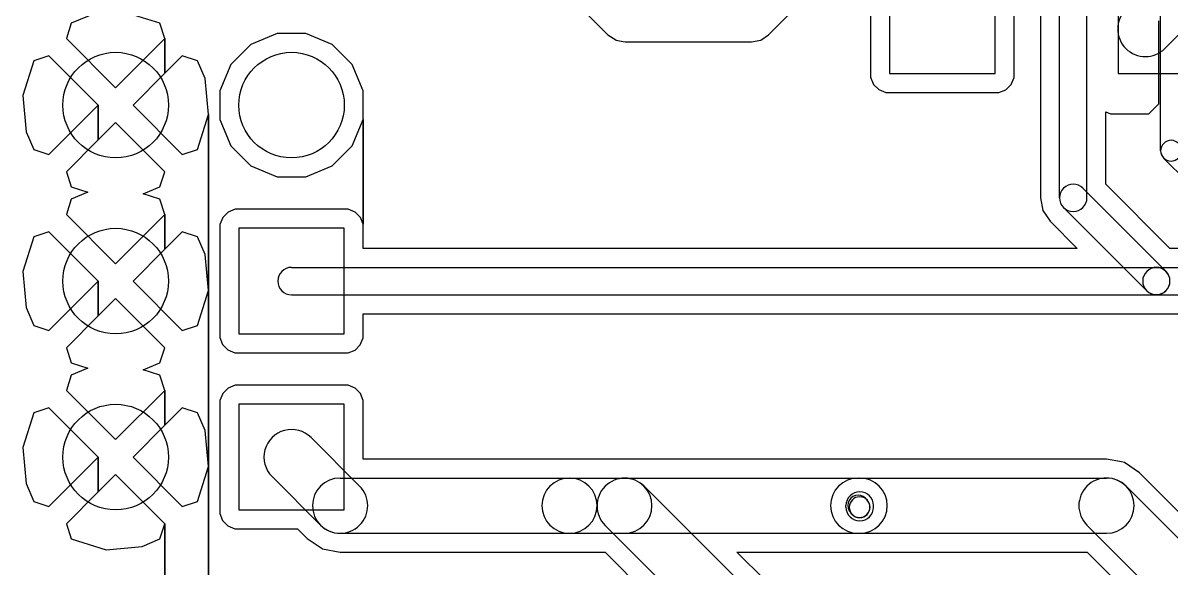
# Model space of a CAD drawing. Extents: x 32880 to 68030, y 27285 to 49782.
# Drawn here: x 45973 to 52500, y 32540 to 35637 of the extents above; entities that cross this region are included whole.
import ezdxf

# ---------------------------------------------------------------- set-up
doc = ezdxf.new("R2010")
doc.units = 0
doc.layers.add('BLACK', color=1, linetype='CONTINUOUS')

msp = doc.modelspace()

# ---------------------------------------------------------------- linework, layer by layer
at = {"layer": 'BLACK'}
for p, q in [((51866, 34643), (51866, 36527)), ((52022, 34643), (52022, 36527)), ((48423, 36445), (49299, 35569)), ((48423, 36445), (49299, 35569)), ((51758, 36211), (51758, 34648)), ((51758, 36211), (51758, 34648)), ((50792, 36128), (50792, 35328)), ((50792, 36128), (50792, 35328)), ((50900, 36149), (50900, 35349)), ((51500, 35349), (51500, 36149)), ((52200, 36149), (52200, 35349)), ((51608, 35370), (51608, 35954)), ((51608, 35370), (51608, 35954)), ((50212, 35569), (50440, 35797)), ((50212, 35569), (50440, 35797)), ((52441, 34911), (52441, 35749)), ((46349, 35678), (46248, 35635)), ((46349, 35678), (46248, 35635)), ((46752, 35635), (46554, 35697)), ((46752, 35635), (46554, 35697)), ((52430, 35177), (52430, 35649)), ((52430, 35177), (52430, 35649)), ((52465, 35492), (52611, 35638)), ((46248, 35635), (46220, 35549)), ((46248, 35635), (46220, 35549)), ((46780, 35549), (46752, 35635)), ((46780, 35549), (46752, 35635)), ((47419, 35577), (47269, 35515)), ((47419, 35577), (47269, 35515)), ((47581, 35577), (47419, 35577)), ((47581, 35577), (47419, 35577)), ((47731, 35515), (47581, 35577)), ((47731, 35515), (47581, 35577)), ((46220, 35549), (46500, 35269)), ((46220, 35549), (46500, 35269)), ((46500, 35269), (46780, 35549)), ((46500, 35269), (46780, 35549)), ((46780, 35351), (46780, 35549)), ((46780, 35549), (46780, 35351)), ((46780, 35351), (46780, 35549)), ((46780, 35549), (46780, 35351)), ((47269, 35515), (47155, 35401)), ((47269, 35515), (47155, 35401)), ((47845, 35401), (47731, 35515)), ((47845, 35401), (47731, 35515)), ((49299, 35569), (49343, 35540)), ((49299, 35569), (49343, 35540)), ((49343, 35540), (49344, 35539)), ((49343, 35540), (49344, 35539)), ((49344, 35539), (49396, 35529)), ((49344, 35539), (49396, 35529)), ((49396, 35529), (49721, 35529)), ((49396, 35529), (49721, 35529)), ((49721, 35529), (49729, 35529)), ((49721, 35529), (49729, 35529)), ((49729, 35529), (49730, 35529)), ((49729, 35529), (49730, 35529)), ((49730, 35529), (50115, 35529)), ((49730, 35529), (50115, 35529)), ((50115, 35529), (50167, 35539)), ((50115, 35529), (50167, 35539)), ((50167, 35539), (50168, 35539)), ((50167, 35539), (50168, 35539)), ((50168, 35539), (50212, 35569)), ((50168, 35539), (50212, 35569)), ((46121, 35450), (46035, 35422)), ((46121, 35450), (46035, 35422)), ((46401, 35170), (46121, 35450)), ((46401, 35170), (46121, 35450)), ((46879, 35450), (46780, 35351)), ((46879, 35450), (46780, 35351)), ((46965, 35422), (46879, 35450)), ((46965, 35422), (46879, 35450)), ((46035, 35422), (45973, 35224)), ((46035, 35422), (45973, 35224)), ((47008, 35321), (46965, 35422)), ((47008, 35321), (46965, 35422)), ((47155, 35401), (47093, 35251)), ((47155, 35401), (47093, 35251)), ((47907, 35251), (47845, 35401)), ((47907, 35251), (47845, 35401)), ((46780, 35351), (46599, 35170)), ((46780, 35351), (46599, 35170)), ((47027, 35116), (47008, 35321)), ((47027, 35116), (47008, 35321)), ((50792, 35328), (50808, 35288)), ((50792, 35328), (50808, 35288)), ((50900, 35349), (51500, 35349)), ((51591, 35287), (51608, 35327)), ((51591, 35287), (51608, 35327)), ((51608, 35327), (51608, 35370)), ((51608, 35327), (51608, 35370)), ((52200, 35349), (52800, 35349)), ((47093, 35251), (47093, 35089)), ((47093, 35251), (47093, 35089)), ((47907, 35089), (47907, 35251)), ((47907, 35089), (47907, 35251)), ((50808, 35288), (50838, 35258)), ((50808, 35288), (50838, 35258)), ((50838, 35258), (50878, 35241)), ((50838, 35258), (50878, 35241)), ((51521, 35241), (51561, 35257)), ((51521, 35241), (51561, 35257)), ((51561, 35257), (51591, 35287)), ((51561, 35257), (51591, 35287)), ((45973, 35224), (45992, 35019)), ((45973, 35224), (45992, 35019)), ((50878, 35241), (50921, 35241)), ((50878, 35241), (50921, 35241)), ((50921, 35241), (51521, 35241)), ((50921, 35241), (51521, 35241)), ((46121, 34890), (46401, 35170)), ((46121, 34890), (46401, 35170)), ((46401, 34972), (46401, 35170)), ((46401, 35170), (46401, 34972)), ((46401, 34972), (46401, 35170)), ((46401, 35170), (46401, 34972)), ((46599, 35170), (46879, 34890)), ((46599, 35170), (46879, 34890)), ((46965, 34918), (47027, 35116)), ((46965, 34918), (47027, 35116)), ((47027, 34116), (47027, 35116)), ((47027, 35116), (47027, 34116)), ((47027, 34116), (47027, 35116)), ((47027, 35116), (47027, 34116)), ((52130, 34721), (52130, 35131)), ((52130, 35131), (52155, 35120)), ((52130, 34721), (52130, 35131)), ((52130, 35131), (52155, 35120)), ((52155, 35120), (52373, 35120)), ((52155, 35120), (52373, 35120)), ((52373, 35120), (52430, 35177)), ((52373, 35120), (52430, 35177)), ((46500, 35071), (46401, 34972)), ((46500, 35071), (46401, 34972)), ((46780, 34791), (46500, 35071)), ((46780, 34791), (46500, 35071)), ((47093, 35089), (47155, 34939)), ((47093, 35089), (47155, 34939)), ((47845, 34939), (47907, 35089)), ((47845, 34939), (47907, 35089)), ((47907, 34494), (47907, 35089)), ((47907, 35089), (47907, 34494)), ((47907, 34494), (47907, 35089)), ((47907, 35089), (47907, 34494)), ((45992, 35019), (46035, 34918)), ((45992, 35019), (46035, 34918)), ((46401, 34972), (46220, 34791)), ((46401, 34972), (46220, 34791)), ((47155, 34939), (47269, 34825)), ((47155, 34939), (47269, 34825)), ((47731, 34825), (47845, 34939)), ((47731, 34825), (47845, 34939)), ((46035, 34918), (46121, 34890)), ((46035, 34918), (46121, 34890)), ((46879, 34890), (46965, 34918)), ((46879, 34890), (46965, 34918)), ((52458, 34869), (52592, 34735)), ((46220, 34791), (46248, 34705)), ((46220, 34791), (46248, 34705)), ((46752, 34705), (46780, 34791)), ((46752, 34705), (46780, 34791)), ((47269, 34825), (47419, 34763)), ((47269, 34825), (47419, 34763)), ((47581, 34763), (47731, 34825)), ((47581, 34763), (47731, 34825)), ((47419, 34763), (47581, 34763)), ((47419, 34763), (47581, 34763)), ((46248, 34705), (46342, 34676)), ((46248, 34705), (46342, 34676)), ((46342, 34676), (46248, 34635)), ((46342, 34676), (46248, 34635)), ((46657, 34665), (46752, 34705)), ((46657, 34665), (46752, 34705)), ((46752, 34635), (46657, 34665)), ((46752, 34635), (46657, 34665)), ((51999, 34698), (52471, 34226)), ((52494, 34356), (52130, 34721)), ((52494, 34356), (52130, 34721)), ((46248, 34635), (46220, 34549)), ((46248, 34635), (46220, 34549)), ((46780, 34549), (46752, 34635)), ((46780, 34549), (46752, 34635)), ((51758, 34648), (51757, 34643)), ((51758, 34648), (51757, 34643)), ((51757, 34643), (51772, 34572)), ((51757, 34643), (51772, 34572)), ((46220, 34549), (46500, 34269)), ((46220, 34549), (46500, 34269)), ((46500, 34269), (46780, 34549)), ((46500, 34269), (46780, 34549)), ((46780, 34351), (46780, 34549)), ((46780, 34549), (46780, 34351)), ((46780, 34351), (46780, 34549)), ((46780, 34549), (46780, 34351)), ((47109, 34532), (47092, 34492)), ((47109, 34532), (47092, 34492)), ((47139, 34562), (47109, 34532)), ((47139, 34562), (47109, 34532)), ((47179, 34578), (47139, 34562)), ((47179, 34578), (47139, 34562)), ((47779, 34578), (47179, 34578)), ((47779, 34578), (47179, 34578)), ((47822, 34578), (47779, 34578)), ((47822, 34578), (47779, 34578)), ((47862, 34561), (47822, 34578)), ((47862, 34561), (47822, 34578)), ((47892, 34531), (47862, 34561)), ((47892, 34531), (47862, 34561)), ((47907, 34494), (47892, 34531)), ((47907, 34494), (47892, 34531)), ((51772, 34572), (51812, 34511)), ((51772, 34572), (51812, 34511)), ((51889, 34588), (52361, 34116)), ((47092, 34492), (47092, 34449)), ((47092, 34492), (47092, 34449)), ((47800, 34470), (47200, 34470)), ((47200, 34470), (47200, 33870)), ((47800, 33870), (47800, 34470)), ((47908, 34491), (47907, 34494)), ((47908, 34491), (47907, 34494)), ((47908, 34356), (47908, 34491)), ((47908, 34356), (47908, 34491)), ((51812, 34511), (51967, 34356)), ((51812, 34511), (51967, 34356)), ((46035, 34422), (45973, 34224)), ((46035, 34422), (45973, 34224)), ((46121, 34450), (46035, 34422)), ((46121, 34450), (46035, 34422)), ((46401, 34170), (46121, 34450)), ((46401, 34170), (46121, 34450)), ((46879, 34450), (46780, 34351)), ((46879, 34450), (46780, 34351)), ((46965, 34422), (46879, 34450)), ((46965, 34422), (46879, 34450)), ((47008, 34321), (46965, 34422)), ((47008, 34321), (46965, 34422)), ((47092, 34449), (47092, 33849)), ((47092, 34449), (47092, 33849)), ((46780, 34351), (46599, 34170)), ((46780, 34351), (46599, 34170)), ((51967, 34356), (47908, 34356)), ((51967, 34356), (47908, 34356)), ((52715, 34356), (52494, 34356)), ((52715, 34356), (52494, 34356)), ((47027, 34116), (47008, 34321)), ((47027, 34116), (47008, 34321)), ((45973, 34224), (45992, 34019)), ((45973, 34224), (45992, 34019)), ((47500, 34248), (52416, 34248)), ((52417, 34248), (52719, 34248)), ((46121, 33890), (46401, 34170)), ((46121, 33890), (46401, 34170)), ((46401, 33972), (46401, 34170)), ((46401, 34170), (46401, 33972)), ((46401, 33972), (46401, 34170)), ((46401, 34170), (46401, 33972)), ((46599, 34170), (46879, 33890)), ((46599, 34170), (46879, 33890)), ((46500, 34071), (46401, 33972)), ((46500, 34071), (46401, 33972)), ((46780, 33791), (46500, 34071)), ((46780, 33791), (46500, 34071)), ((46965, 33918), (47027, 34116)), ((46965, 33918), (47027, 34116)), ((47027, 33116), (47027, 34116)), ((47027, 34116), (47027, 33116)), ((47027, 33116), (47027, 34116)), ((47027, 34116), (47027, 33116)), ((47500, 34092), (52416, 34092)), ((52417, 34092), (52719, 34092)), ((45992, 34019), (46035, 33918)), ((45992, 34019), (46035, 33918)), ((46401, 33972), (46220, 33791)), ((46401, 33972), (46220, 33791)), ((47908, 33891), (47908, 33984)), ((47908, 33984), (52416, 33984)), ((47908, 33891), (47908, 33984)), ((47908, 33984), (52416, 33984)), ((52416, 33984), (52417, 33984)), ((52416, 33984), (52417, 33984)), ((52417, 33984), (52642, 33984)), ((52417, 33984), (52642, 33984)), ((46035, 33918), (46121, 33890)), ((46035, 33918), (46121, 33890)), ((46879, 33890), (46965, 33918)), ((46879, 33890), (46965, 33918)), ((47908, 33848), (47908, 33891)), ((47908, 33848), (47908, 33891)), ((47092, 33849), (47108, 33809)), ((47092, 33849), (47108, 33809)), ((47200, 33870), (47800, 33870)), ((47891, 33808), (47908, 33848)), ((47891, 33808), (47908, 33848)), ((46220, 33791), (46248, 33705)), ((46220, 33791), (46248, 33705)), ((46752, 33705), (46780, 33791)), ((46752, 33705), (46780, 33791)), ((47108, 33809), (47138, 33779)), ((47108, 33809), (47138, 33779)), ((47138, 33779), (47178, 33762)), ((47138, 33779), (47178, 33762)), ((47178, 33762), (47221, 33762)), ((47178, 33762), (47221, 33762)), ((47221, 33762), (47821, 33762)), ((47221, 33762), (47821, 33762)), ((47821, 33762), (47861, 33778)), ((47821, 33762), (47861, 33778)), ((47861, 33778), (47891, 33808)), ((47861, 33778), (47891, 33808)), ((46248, 33705), (46342, 33676)), ((46248, 33705), (46342, 33676)), ((46657, 33665), (46752, 33705)), ((46657, 33665), (46752, 33705)), ((46248, 33635), (46220, 33549)), ((46248, 33635), (46220, 33549)), ((46342, 33676), (46248, 33635)), ((46342, 33676), (46248, 33635)), ((46752, 33635), (46657, 33665)), ((46752, 33635), (46657, 33665)), ((46780, 33549), (46752, 33635)), ((46780, 33549), (46752, 33635)), ((46220, 33549), (46500, 33269)), ((46220, 33549), (46500, 33269)), ((46500, 33269), (46780, 33549)), ((46500, 33269), (46780, 33549)), ((46780, 33351), (46780, 33549)), ((46780, 33549), (46780, 33351)), ((46780, 33351), (46780, 33549)), ((46780, 33549), (46780, 33351)), ((47139, 33562), (47109, 33532)), ((47139, 33562), (47109, 33532)), ((47179, 33578), (47139, 33562)), ((47179, 33578), (47139, 33562)), ((47779, 33578), (47179, 33578)), ((47779, 33578), (47179, 33578)), ((47822, 33578), (47779, 33578)), ((47822, 33578), (47779, 33578)), ((47862, 33561), (47822, 33578)), ((47862, 33561), (47822, 33578)), ((47892, 33531), (47862, 33561)), ((47892, 33531), (47862, 33561)), ((47109, 33532), (47092, 33492)), ((47109, 33532), (47092, 33492)), ((47092, 33492), (47092, 33449)), ((47092, 33492), (47092, 33449)), ((47908, 33491), (47892, 33531)), ((47908, 33491), (47892, 33531)), ((47908, 33159), (47908, 33491)), ((47908, 33159), (47908, 33491)), ((46035, 33422), (45973, 33224)), ((46035, 33422), (45973, 33224)), ((46121, 33450), (46035, 33422)), ((46121, 33450), (46035, 33422)), ((46401, 33170), (46121, 33450)), ((46401, 33170), (46121, 33450)), ((46879, 33450), (46780, 33351)), ((46879, 33450), (46780, 33351)), ((46965, 33422), (46879, 33450)), ((46965, 33422), (46879, 33450)), ((47008, 33321), (46965, 33422)), ((47008, 33321), (46965, 33422)), ((47092, 33449), (47092, 32849)), ((47092, 33449), (47092, 32849)), ((47800, 33470), (47200, 33470)), ((47200, 33470), (47200, 32870)), ((47800, 32870), (47800, 33470)), ((46780, 33351), (46599, 33170)), ((46780, 33351), (46599, 33170)), ((47027, 33116), (47008, 33321)), ((47027, 33116), (47008, 33321)), ((45973, 33224), (45992, 33019)), ((45973, 33224), (45992, 33019)), ((47887, 33005), (47611, 33281)), ((46121, 32890), (46401, 33170)), ((46121, 32890), (46401, 33170)), ((46401, 32972), (46401, 33170)), ((46401, 33170), (46401, 32972)), ((46401, 32972), (46401, 33170)), ((46401, 33170), (46401, 32972)), ((46599, 33170), (46879, 32890)), ((46599, 33170), (46879, 32890)), ((49080, 33159), (47908, 33159)), ((49080, 33159), (47908, 33159)), ((49393, 33159), (49080, 33159)), ((49393, 33159), (49080, 33159)), ((50721, 33159), (49393, 33159)), ((50721, 33159), (49393, 33159)), ((50730, 33159), (50721, 33159)), ((50730, 33159), (50721, 33159)), ((52133, 33159), (50730, 33159)), ((52133, 33159), (50730, 33159)), ((52218, 33143), (52133, 33159)), ((52218, 33143), (52133, 33159)), ((46965, 32918), (47027, 33116)), ((46965, 32918), (47027, 33116)), ((47027, 27710), (47027, 33116)), ((47027, 33116), (47027, 27710)), ((47027, 27710), (47027, 33116)), ((47027, 33116), (47027, 27710)), ((52235, 33139), (52218, 33143)), ((52235, 33139), (52218, 33143)), ((52320, 33081), (52235, 33139)), ((52320, 33081), (52235, 33139)), ((46500, 33071), (46401, 32972)), ((46500, 33071), (46401, 32972)), ((46780, 32791), (46500, 33071)), ((46780, 32791), (46500, 33071)), ((47665, 32783), (47389, 33059)), ((47776, 33051), (49080, 33051)), ((49080, 33051), (49392, 33051)), ((49080, 33051), (50730, 33051)), ((50721, 33051), (52133, 33051)), ((52770, 32631), (52320, 33081)), ((52770, 32631), (52320, 33081)), ((45992, 33019), (46035, 32918)), ((45992, 33019), (46035, 32918)), ((46401, 32972), (46220, 32791)), ((46401, 32972), (46220, 32791)), ((49505, 33004), (50115, 32394)), ((52244, 33005), (53560, 31689)), ((46035, 32918), (46121, 32890)), ((46035, 32918), (46121, 32890)), ((46879, 32890), (46965, 32918)), ((46879, 32890), (46965, 32918)), ((50771, 32927), (50762, 32936)), ((47092, 32849), (47108, 32809)), ((47092, 32849), (47108, 32809)), ((47200, 32870), (47800, 32870)), ((50652, 32886), (50652, 32894)), ((50652, 32886), (50652, 32894)), ((50688, 32844), (50679, 32853)), ((50808, 32886), (50808, 32894)), ((50808, 32886), (50808, 32894)), ((46220, 32791), (46248, 32705)), ((46220, 32791), (46248, 32705)), ((46752, 32705), (46780, 32791)), ((46752, 32705), (46780, 32791)), ((46780, 27711), (46780, 32791)), ((46780, 32791), (46780, 27711)), ((46780, 27711), (46780, 32791)), ((46780, 32791), (46780, 27711)), ((47108, 32809), (47138, 32779)), ((47108, 32809), (47138, 32779)), ((47138, 32779), (47178, 32762)), ((47138, 32779), (47178, 32762)), ((49283, 32782), (49893, 32172)), ((52022, 32783), (53338, 31467)), ((46248, 32705), (46446, 32643)), ((46248, 32705), (46446, 32643)), ((46651, 32662), (46752, 32705)), ((46651, 32662), (46752, 32705)), ((47178, 32762), (47221, 32762)), ((47178, 32762), (47221, 32762)), ((47221, 32762), (47533, 32762)), ((47221, 32762), (47533, 32762)), ((47533, 32762), (47588, 32707)), ((47533, 32762), (47588, 32707)), ((47588, 32707), (47589, 32707)), ((47588, 32707), (47589, 32707)), ((47589, 32707), (47646, 32669)), ((47589, 32707), (47646, 32669)), ((47776, 32737), (49080, 32737)), ((49080, 32737), (49392, 32737)), ((49080, 32737), (50730, 32737)), ((50721, 32737), (52133, 32737)), ((46446, 32643), (46651, 32662)), ((46446, 32643), (46651, 32662)), ((47646, 32669), (47674, 32650)), ((47646, 32669), (47674, 32650)), ((47674, 32650), (47675, 32649)), ((47674, 32650), (47675, 32649)), ((47675, 32649), (47776, 32629)), ((47675, 32649), (47776, 32629)), ((47776, 32629), (49080, 32629)), ((47776, 32629), (49080, 32629)), ((49080, 32629), (49283, 32629)), ((49080, 32629), (49283, 32629)), ((49283, 32629), (49740, 32173)), ((49283, 32629), (49740, 32173)), ((50192, 32470), (50032, 32629)), ((50032, 32629), (50721, 32629)), ((50192, 32470), (50032, 32629)), ((50032, 32629), (50721, 32629)), ((50721, 32629), (50730, 32629)), ((50721, 32629), (50730, 32629)), ((50730, 32629), (52024, 32629)), ((50730, 32629), (52024, 32629)), ((52024, 32629), (52396, 32257)), ((52024, 32629), (52396, 32257))]:
    msp.add_line(p, q, dxfattribs=at)
for centre in [(46500, 35170), (47500, 35170), (46500, 34170), (46500, 33170)]:
    msp.add_circle(centre, 300, dxfattribs=at)
for centre, radius, start, end in [((52354, 35603), 157, 135, 315), ((52500, 34911), 59, 45, 225), ((52500, 34911), 59, 180, 360), ((51944, 34643), 78, 45, 225), ((51944, 34643), 78, 180, 360), ((47500, 34170), 78, 90, 270), ((52417, 34170), 78, 90, 270), ((52416, 34171), 78, 225, 405), ((52416, 34170), 78, 270, 450), ((47500, 33170), 157, 405, 585), ((47776, 32894), 157, 90, 270), ((49080, 32894), 157, 90, 270), ((49080, 32894), 157, 90, 270), ((49080, 32894), 157, 270, 450), ((49394, 32893), 157, 45, 225), ((49392, 32894), 157, 270, 450), ((50721, 32894), 157, 90, 270), ((50730, 32894), 157, 270, 450), ((52133, 32894), 157, 45, 225), ((52133, 32894), 157, 270, 450), ((47776, 32894), 157, 225, 405), ((50730, 32894), 78, 360, 540), ((50730, 32894), 78, 360, 540), ((50721, 32894), 59, 405, 585), ((50730, 32885), 59, 0, 180), ((50729, 32886), 59, 225, 405), ((50730, 32886), 78, 180, 360), ((50730, 32886), 78, 180, 360), ((50730, 32885), 59, 180, 360)]:
    msp.add_arc(centre, radius, start, end, dxfattribs=at)

doc.saveas('drawing.dxf')
